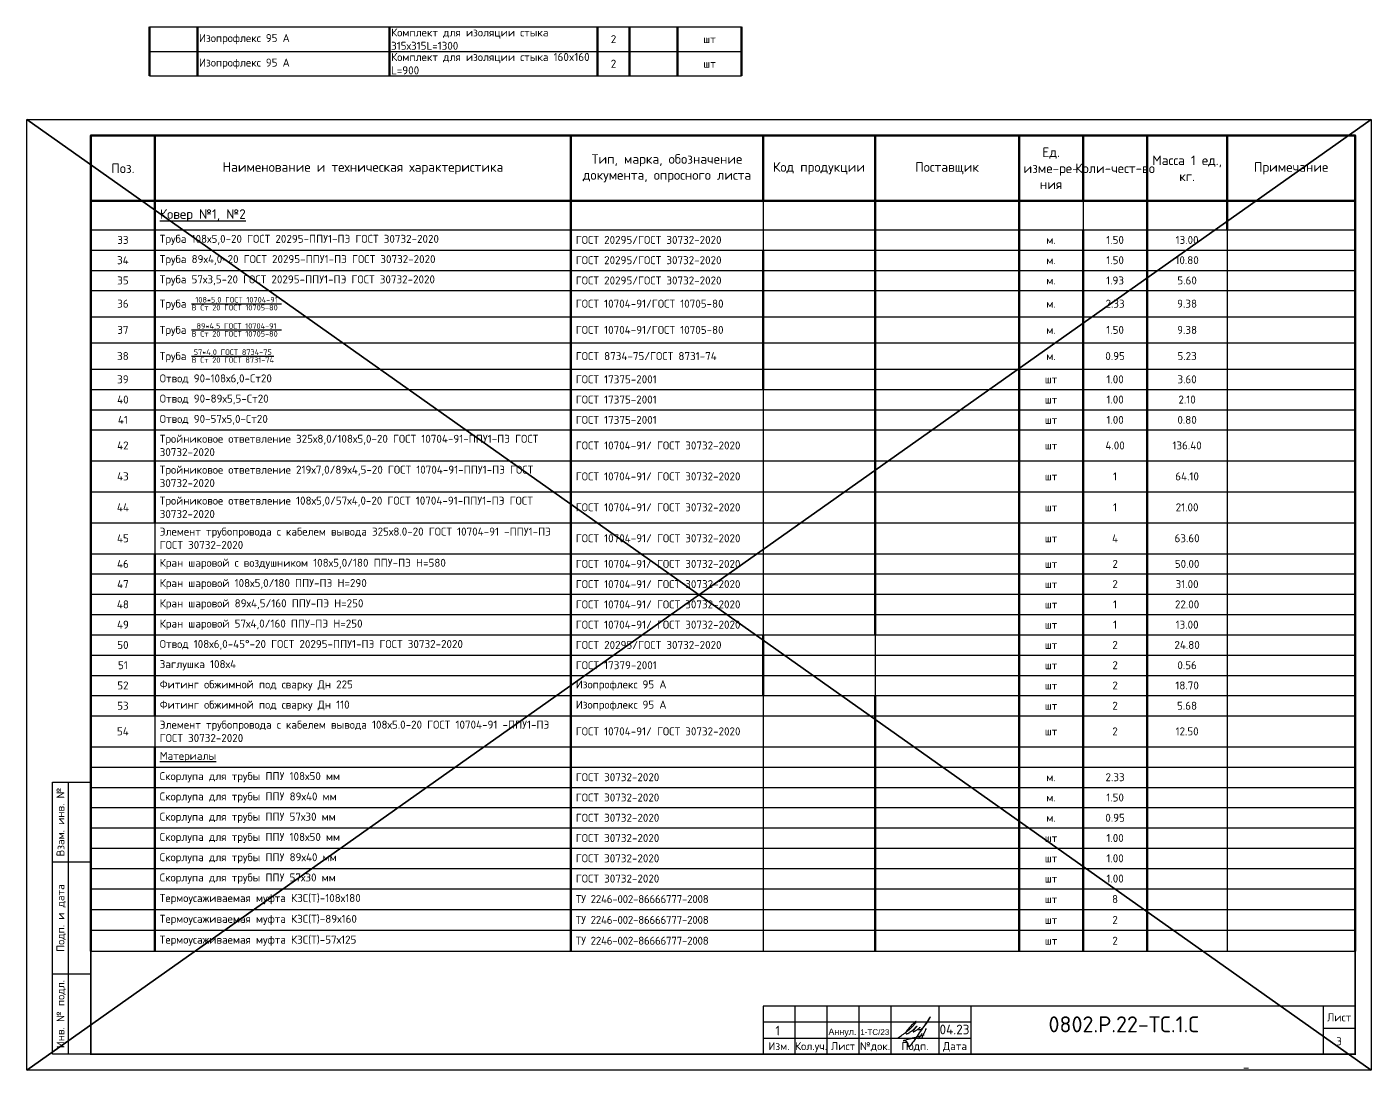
# Model space of a CAD drawing. Header units: metres. Extents: x 1642 to 8476, y 831 to 5441.
# Drawn here: x 6695.3 to 7115.3, y 1175.7 to 1501.7 of the extents above; entities that cross this region are included whole.
import ezdxf
from ezdxf.enums import TextEntityAlignment as Align

# ---------------------------------------------------------------- set-up
doc = ezdxf.new("R2010")
doc.units = ezdxf.units.M
doc.layers.add('Размерный', color=4, linetype='Continuous', lineweight=30)
doc.layers.add('Таблица', color=3, linetype='Continuous', lineweight=30)
doc.layers.add('рамка', color=7, linetype='Continuous')
doc.styles.add('-ISOCPEUR-', font='isocpeur.ttf')
doc.styles.get("Standard").update_dxf_attribs({"font": 'arial.ttf'})

# ---------------------------------------------------------------- blocks, each defined once
blk = doc.blocks.new('*T270')
at = {"layer": 'Таблица', "color": 7, "lineweight": 50, "transparency": 16777216}
for p, q in [((0, 0), (395, 0)), ((0, 0), (0, -20.43)), ((20, 0), (20, -20.43)), ((150, 0), (150, -20.43)), ((210, 0), (210, -20.43)), ((245, 0), (245, -20.43)), ((290, 0), (290, -20.43)), ((310, 0), (310, -20.43)), ((330, 0), (330, -20.43)), ((355, 0), (355, -20.43)), ((395, 0), (395, -20.43))]:
    blk.add_line(p, q, dxfattribs=at)
at = {"layer": 'Таблица', "color": 0, "lineweight": 50, "transparency": 16777216}
for p, q in [((0, -20.43), (150, -20.43)), ((0, -20.43), (0, -254.82)), ((20, -20.43), (20, -120.98)), ((210, -20.43), (395, -20.43)), ((245, -20.43), (245, -155.98)), ((290, -20.43), (290, -29.43)), ((330, -20.43), (330, -29.43)), ((355, -20.43), (355, -29.43)), ((395, -20.43), (395, -254.82)), ((210, -35.76), (210, -79.32)), ((20, -130.65), (20, -181.32)), ((210, -155.98), (210, -174.98)), ((245, -174.98), (245, -254.82)), ((20, -190.98), (20, -254.82))]:
    blk.add_line(p, q, dxfattribs=at)
at = {"layer": 'Таблица', "color": 0, "linetype": 'ByBlock', "lineweight": 50, "transparency": 16777216}
for p, q in [((150, -20.43), (210, -20.43)), ((150, -20.43), (150, -254.82)), ((290, -29.43), (290, -254.82)), ((310, -29.43), (310, -254.82)), ((330, -29.43), (330, -254.82))]:
    blk.add_line(p, q, dxfattribs=at)
at = {"layer": 'Таблица', "color": 0, "linetype": 'ByBlock', "lineweight": -2, "transparency": 16777216}
for p, q in [((210, -20.43), (210, -35.76)), ((310, -20.43), (310, -29.43)), ((355, -29.43), (355, -254.82)), ((210, -79.32), (210, -155.98)), ((20, -120.98), (20, -130.65)), ((245, -155.98), (245, -174.98)), ((210, -162.32), (245, -162.32)), ((210, -168.65), (245, -168.65)), ((210, -174.98), (245, -174.98)), ((210, -174.98), (210, -254.82)), ((20, -181.32), (20, -190.98)), ((0, -190.98), (20, -190.98)), ((0, -216.32), (20, -216.32)), ((0, -222.65), (20, -222.65)), ((0, -228.98), (20, -228.98)), ((0, -235.32), (20, -235.32)), ((0, -241.82), (20, -241.82)), ((0, -248.32), (20, -248.32)), ((0, -254.82), (20, -254.82))]:
    blk.add_line(p, q, dxfattribs=at)
at = {"layer": 'Таблица', "color": 0, "lineweight": 25, "transparency": 16777216}
for p, q in [((0, -29.43), (20, -29.43)), ((210, -29.43), (290, -29.43)), ((310, -29.43), (395, -29.43)), ((0, -35.76), (20, -35.76)), ((210, -35.76), (245, -35.76)), ((355, -35.76), (395, -35.76)), ((0, -42.1), (20, -42.1)), ((210, -42.1), (245, -42.1)), ((355, -42.1), (395, -42.1)), ((0, -48.43), (20, -48.43)), ((210, -48.43), (245, -48.43)), ((355, -48.43), (395, -48.43)), ((0, -56.61), (20, -56.61)), ((210, -56.61), (245, -56.61)), ((355, -56.61), (395, -56.61)), ((0, -64.8), (20, -64.8)), ((210, -64.8), (245, -64.8)), ((355, -64.8), (395, -64.8)), ((0, -72.98), (20, -72.98)), ((210, -72.98), (245, -72.98)), ((355, -72.98), (395, -72.98)), ((0, -79.32), (20, -79.32)), ((210, -79.32), (245, -79.32)), ((355, -79.32), (395, -79.32)), ((0, -85.65), (20, -85.65)), ((210, -85.65), (245, -85.65)), ((355, -85.65), (395, -85.65)), ((0, -91.98), (20, -91.98)), ((210, -91.98), (245, -91.98)), ((355, -91.98), (395, -91.98)), ((0, -101.65), (20, -101.65)), ((210, -101.65), (245, -101.65)), ((355, -101.65), (395, -101.65)), ((0, -111.32), (20, -111.32)), ((210, -111.32), (245, -111.32)), ((355, -111.32), (395, -111.32)), ((0, -120.98), (20, -120.98)), ((210, -120.98), (245, -120.98)), ((355, -120.98), (395, -120.98)), ((0, -130.65), (20, -130.65)), ((210, -130.65), (245, -130.65)), ((355, -130.65), (395, -130.65)), ((0, -136.98), (20, -136.98)), ((210, -136.98), (245, -136.98)), ((355, -136.98), (395, -136.98)), ((0, -143.32), (20, -143.32)), ((210, -143.32), (245, -143.32)), ((355, -143.32), (395, -143.32)), ((0, -149.65), (20, -149.65)), ((210, -149.65), (245, -149.65)), ((355, -149.65), (395, -149.65)), ((0, -155.98), (20, -155.98)), ((210, -155.98), (245, -155.98)), ((355, -155.98), (395, -155.98)), ((0, -162.32), (20, -162.32)), ((355, -162.32), (395, -162.32)), ((0, -168.65), (20, -168.65)), ((355, -168.65), (395, -168.65)), ((0, -174.98), (20, -174.98)), ((355, -174.98), (395, -174.98)), ((0, -181.32), (20, -181.32)), ((210, -181.32), (245, -181.32)), ((355, -181.32), (395, -181.32)), ((210, -190.98), (245, -190.98)), ((355, -190.98), (395, -190.98)), ((0, -197.32), (20, -197.32)), ((210, -197.32), (245, -197.32)), ((355, -197.32), (395, -197.32)), ((0, -203.65), (20, -203.65)), ((210, -203.65), (245, -203.65)), ((355, -203.65), (395, -203.65)), ((0, -209.98), (20, -209.98)), ((210, -209.98), (245, -209.98)), ((355, -209.98), (395, -209.98)), ((210, -216.32), (245, -216.32)), ((355, -216.32), (395, -216.32)), ((210, -222.65), (245, -222.65)), ((355, -222.65), (395, -222.65)), ((210, -228.98), (245, -228.98)), ((355, -228.98), (395, -228.98)), ((210, -235.32), (245, -235.32)), ((355, -235.32), (395, -235.32)), ((210, -241.82), (245, -241.82)), ((355, -241.82), (395, -241.82)), ((210, -248.32), (245, -248.32)), ((355, -248.32), (395, -248.32)), ((210, -254.82), (245, -254.82)), ((355, -254.82), (395, -254.82))]:
    blk.add_line(p, q, dxfattribs=at)
at = {"layer": 'Таблица', "color": 0, "linetype": 'ByBlock', "lineweight": 25, "transparency": 16777216}
for p, q in [((20, -29.43), (210, -29.43)), ((290, -29.43), (310, -29.43)), ((20, -35.76), (210, -35.76)), ((245, -35.76), (355, -35.76)), ((20, -42.1), (210, -42.1)), ((245, -42.1), (355, -42.1)), ((20, -48.43), (210, -48.43)), ((245, -48.43), (355, -48.43)), ((20, -56.61), (210, -56.61)), ((245, -56.61), (355, -56.61)), ((20, -64.8), (210, -64.8)), ((245, -64.8), (355, -64.8)), ((20, -72.98), (210, -72.98)), ((245, -72.98), (355, -72.98)), ((20, -79.32), (210, -79.32)), ((245, -79.32), (355, -79.32)), ((20, -85.65), (210, -85.65)), ((245, -85.65), (355, -85.65)), ((20, -91.98), (210, -91.98)), ((245, -91.98), (355, -91.98)), ((20, -101.65), (210, -101.65)), ((245, -101.65), (355, -101.65)), ((20, -111.32), (210, -111.32)), ((245, -111.32), (355, -111.32)), ((20, -120.98), (210, -120.98)), ((245, -120.98), (355, -120.98)), ((20, -130.65), (210, -130.65)), ((245, -130.65), (355, -130.65)), ((20, -136.98), (210, -136.98)), ((245, -136.98), (355, -136.98)), ((20, -143.32), (210, -143.32)), ((245, -143.32), (355, -143.32)), ((20, -149.65), (210, -149.65)), ((245, -149.65), (355, -149.65)), ((20, -155.98), (210, -155.98)), ((245, -155.98), (355, -155.98)), ((20, -162.32), (210, -162.32)), ((245, -162.32), (355, -162.32)), ((20, -168.65), (210, -168.65)), ((245, -168.65), (355, -168.65)), ((20, -174.98), (210, -174.98)), ((245, -174.98), (355, -174.98)), ((20, -181.32), (210, -181.32)), ((245, -181.32), (355, -181.32)), ((20, -190.98), (210, -190.98)), ((245, -190.98), (355, -190.98)), ((20, -197.32), (210, -197.32)), ((245, -197.32), (355, -197.32)), ((20, -203.65), (210, -203.65)), ((245, -203.65), (355, -203.65)), ((20, -209.98), (210, -209.98)), ((245, -209.98), (355, -209.98)), ((20, -216.32), (210, -216.32)), ((245, -216.32), (355, -216.32)), ((20, -222.65), (210, -222.65)), ((245, -222.65), (355, -222.65)), ((20, -228.98), (210, -228.98)), ((245, -228.98), (355, -228.98)), ((20, -235.32), (210, -235.32)), ((245, -235.32), (355, -235.32)), ((20, -241.82), (210, -241.82)), ((245, -241.82), (355, -241.82)), ((20, -248.32), (210, -248.32)), ((245, -248.32), (355, -248.32)), ((20, -254.82), (210, -254.82)), ((245, -254.82), (355, -254.82))]:
    blk.add_line(p, q, dxfattribs=at)
at = {"layer": 'Таблица', "color": 7, "transparency": 16777216, "attachment_point": 5, "style": '-ISOCPEUR-'}
for s, insert, char_height, width in [('Ед. изме-ре- ния', (300, -10.22), 3, 17), ('Наименование и техническая характеристика', (85, -10.22), 3, 127), ('Тип, марка, обозначение документа, опросного листа', (180, -10.22), 3, 57), ('Код продукции', (227.5, -10.22), 3, 32), ('Поставщик', (267.5, -10.22), 3, 42), ('Масса 1 ед., кг.', (342.5, -10.22), 3, 22), ('Примечание', (375, -10.22), 3, 37), ('Поз.', (10, -10.22), 3, 17), ('Коли-чест-во', (320, -10.22), 3, 17), ('33', (10, -32.6), 2.5, 17), ('34', (10, -38.93), 2.5, 17), ('35', (10, -45.26), 2.5, 17), ('36', (10, -52.52), 2.5, 17), ('37', (10, -60.71), 2.5, 17), ('38', (10, -68.89), 2.5, 17), ('40', (10, -82.48), 2.5, 17), ('41', (10, -88.82), 2.5, 17), ('43', (10, -106.48), 2.5, 17), ('44', (10, -116.15), 2.5, 17), ('45', (10, -125.82), 2.5, 17), ('46', (10, -133.82), 2.5, 17), ('47', (10, -140.15), 2.5, 17), ('48', (10, -146.48), 2.5, 17), ('54', (10, -186.15), 2.5, 17)]:
    blk.add_mtext(s, dxfattribs=dict(at, insert=insert, char_height=char_height, width=width))
at = {"layer": 'Таблица', "color": 0, "transparency": 16777216, "style": '-ISOCPEUR-'}
for s, insert, char_height, width, attachment_point in [('{\\LКовер №1, №2}', (21.5, -24.93), 3, 127, 4), ('Труба 108х5,0-20 ГОСТ 20295-ППУ1-ПЭ ГОСТ 30732-2020', (21.5, -32.6), 2.5, 127, 4), ('ГОСТ 20295/ГОСТ 30732-2020^J', (151.5, -32.6), 2.5, 57, 4), ('м.', (300, -32.6), 2.5, 17, 5), ('1.50', (320, -32.6), 2.5, 17, 5), ('13.00', (342.5, -32.6), 2.5, 22, 5), ('Труба 89х4,0-20 ГОСТ 20295-ППУ1-ПЭ ГОСТ 30732-2020', (21.5, -38.93), 2.5, 127, 4), ('ГОСТ 20295/ГОСТ 30732-2020^J', (151.5, -38.93), 2.5, 57, 4), ('1.50', (320, -38.93), 2.5, 17, 5), ('10.80', (342.5, -38.93), 2.5, 22, 5), ('м.', (300, -38.93), 2.5, 17, 5), ('Труба 57х3,5-20 ГОСТ 20295-ППУ1-ПЭ ГОСТ 30732-2020', (21.5, -45.26), 2.5, 127, 4), ('ГОСТ 20295/ГОСТ 30732-2020^J', (151.5, -45.26), 2.5, 57, 4), ('м.', (300, -45.26), 2.5, 17, 5), ('1.93', (320, -45.26), 2.5, 17, 5), ('5.60', (342.5, -45.26), 2.5, 22, 5), ('\\A1;Труба {\\H0.7x;\\S108*5,0 ГОСТ 10704-91/В Ст 20 ГОСТ 10705-80 ;}', (21.5, -52.52), 2.5, 127, 4), ('ГОСТ 10704-91/ГОСТ 10705-80^J', (151.5, -52.52), 2.5, 57, 4), ('м.', (300, -52.52), 2.5, 17, 5), ('2.33', (320, -52.52), 2.5, 17, 5), ('9.38', (342.5, -52.52), 2.5, 22, 5), ('\\A1;Труба {\\H0.7x;\\S89*4,5 ГОСТ 10704-91/В Ст 20 ГОСТ 10705-80 ;}', (21.5, -60.71), 2.5, 127, 4), ('ГОСТ 10704-91/ГОСТ 10705-80^J', (151.5, -60.71), 2.5, 57, 4), ('м.', (300, -60.71), 2.5, 17, 5), ('1.50', (320, -60.71), 2.5, 17, 5), ('9.38', (342.5, -60.71), 2.5, 22, 5), ('\\A1;Труба {\\H0.7x;\\S57*4,0 ГОСТ 8734-75/В Ст 20 ГОСТ 8731-74;}', (21.5, -68.89), 2.5, 127, 4), ('ГОСТ 8734-75/ГОСТ 8731-74', (151.5, -68.89), 2.5, 57, 4), ('м.', (300, -68.89), 2.5, 17, 5), ('0.95', (320, -68.89), 2.5, 17, 5), ('5.23', (342.5, -68.89), 2.5, 22, 5), ('39', (10, -76.15), 2.5, 17, 5), ('Отвод 90-108х6,0-Ст20', (21.5, -76.15), 2.5, 127, 4), ('ГОСТ 17375-2001', (151.5, -76.15), 2.5, 57, 4), ('1.00', (320, -76.15), 2.5, 17, 5), ('3.60', (342.5, -76.15), 2.5, 22, 5), ('шт', (300, -76.15), 2.5, 17, 5), ('Отвод 90-89х5,5-Ст20', (21.5, -82.48), 2.5, 127, 4), ('ГОСТ 17375-2001', (151.5, -82.48), 2.5, 57, 4), ('шт', (300, -82.48), 2.5, 17, 5), ('1.00', (320, -82.48), 2.5, 17, 5), ('2.10', (342.5, -82.48), 2.5, 22, 5), ('Отвод 90-57х5,0-Ст20', (21.5, -88.82), 2.5, 127, 4), ('ГОСТ 17375-2001', (151.5, -88.82), 2.5, 57, 4), ('1.00', (320, -88.82), 2.5, 17, 5), ('0.80', (342.5, -88.82), 2.5, 22, 5), ('шт', (300, -88.82), 2.5, 17, 5), ('42', (10, -96.82), 2.5, 17, 5), ('\\A1;Тройниковое ответвление 325х8,0/108х5,0-20 ГОСТ 10704-91-ППУ1-ПЭ ГОСТ 30732-2020', (21.5, -96.82), 2.5, 127, 4), ('\\A1;ГОСТ 10704-91{\\A0;/ ГОСТ 30732-2020}', (151.5, -96.82), 2.5, 57, 4), ('шт', (300, -96.82), 2.5, 17, 5), ('4.00', (320, -96.82), 2.5, 17, 5), ('136.40', (342.5, -96.82), 2.5, 22, 5), ('\\A1;Тройниковое ответвление 219х7,0/89х4,5-20 ГОСТ 10704-91-ППУ1-ПЭ ГОСТ 30732-2020', (21.5, -106.48), 2.5, 127, 4), ('\\A1;ГОСТ 10704-91{\\A0;/ ГОСТ 30732-2020}', (151.5, -106.48), 2.5, 57, 4), ('шт', (300, -106.48), 2.5, 17, 5), ('1', (320, -106.48), 2.5, 17, 5), ('64.10', (342.5, -106.48), 2.5, 22, 5), ('\\A1;Тройниковое ответвление 108х5,0/57х4,0-20 ГОСТ 10704-91-ППУ1-ПЭ ГОСТ 30732-2020', (21.5, -116.15), 2.5, 127, 4), ('\\A1;ГОСТ 10704-91{\\A0;/ ГОСТ 30732-2020}', (151.5, -116.15), 2.5, 57, 4), ('шт', (300, -116.15), 2.5, 17, 5), ('1', (320, -116.15), 2.5, 17, 5), ('21.00', (342.5, -116.15), 2.5, 22, 5), ('Элемент трубопровода с кабелем вывода 325х8.0-20 {\\A1;ГОСТ 10704-91 -ППУ1-ПЭ ГОСТ 30732-2020}', (21.5, -125.82), 2.5, 127, 4), ('\\A1;ГОСТ 10704-91{\\A0;/ ГОСТ 30732-2020}', (151.5, -125.82), 2.5, 57, 4), ('шт', (300, -125.82), 2.5, 17, 5), ('4', (320, -125.82), 2.5, 17, 5), ('63.60', (342.5, -125.82), 2.5, 22, 5), ('\\A1;Кран шаровой с воздушником 108х5,0/180 ППУ-ПЭ Н=580', (21.5, -133.82), 2.5, 127, 4), ('\\A1;ГОСТ 10704-91{\\A0;/ ГОСТ 30732-2020}', (151.5, -133.82), 2.5, 57, 4), ('шт', (300, -133.82), 2.5, 17, 5), ('2', (320, -133.82), 2.5, 17, 5), ('50.00', (342.5, -133.82), 2.5, 22, 5), ('\\A1;Кран шаровой 108х5,0/180 ППУ-ПЭ Н=290', (21.5, -140.15), 2.5, 127, 4), ('\\A1;ГОСТ 10704-91{\\A0;/ ГОСТ 30732-2020}', (151.5, -140.15), 2.5, 57, 4), ('шт', (300, -140.15), 2.5, 17, 5), ('2', (320, -140.15), 2.5, 17, 5), ('31.00', (342.5, -140.15), 2.5, 22, 5), ('\\A1;Кран шаровой 89х4,5/160 ППУ-ПЭ Н=250', (21.5, -146.48), 2.5, 127, 4), ('\\A1;ГОСТ 10704-91{\\A0;/ ГОСТ 30732-2020}', (151.5, -146.48), 2.5, 57, 4), ('шт', (300, -146.48), 2.5, 17, 5), ('1', (320, -146.48), 2.5, 17, 5), ('22.00', (342.5, -146.48), 2.5, 22, 5), ('49', (10, -152.82), 2.5, 17, 5), ('\\A1;Кран шаровой 57х4,0/160 ППУ-ПЭ Н=250', (21.5, -152.82), 2.5, 127, 4), ('\\A1;ГОСТ 10704-91{\\A0;/ ГОСТ 30732-2020}', (151.5, -152.82), 2.5, 57, 4), ('шт', (300, -152.82), 2.5, 17, 5), ('1', (320, -152.82), 2.5, 17, 5), ('13.00', (342.5, -152.82), 2.5, 22, 5), ('50', (10, -159.15), 2.5, 17, 5), ('Отвод 108х6,0-45°-20 ГОСТ 20295-ППУ1-ПЭ ГОСТ 30732-2020', (21.5, -159.15), 2.5, 127, 4), ('ГОСТ 20295/ГОСТ 30732-2020^J', (151.5, -159.15), 2.5, 57, 4), ('шт', (300, -159.15), 2.5, 17, 5), ('2', (320, -159.15), 2.5, 17, 5), ('24.80', (342.5, -159.15), 2.5, 22, 5), ('51', (10, -165.48), 2.5, 17, 5), ('Заглушка 108х4', (21.5, -165.48), 2.5, 127, 4), ('ГОСТ 17379-2001', (151.5, -165.48), 2.5, 57, 4), ('шт', (300, -165.48), 2.5, 17, 5), ('2', (320, -165.48), 2.5, 17, 5), ('0.56', (342.5, -165.48), 2.5, 22, 5), ('52', (10, -171.82), 2.5, 17, 5), ('Фитинг обжимной под сварку Дн 225', (21.5, -171.82), 2.5, 127, 4), ('Изопрофлекс 95 А', (151.5, -171.82), 2.5, 57, 4), ('шт', (300, -171.82), 2.5, 17, 5), ('2', (320, -171.82), 2.5, 17, 5), ('18.70', (342.5, -171.82), 2.5, 22, 5), ('53', (10, -178.15), 2.5, 17, 5), ('Фитинг обжимной под сварку Дн 110', (21.5, -178.15), 2.5, 127, 4), ('Изопрофлекс 95 А', (151.5, -178.15), 2.5, 57, 4), ('шт', (300, -178.15), 2.5, 17, 5), ('2', (320, -178.15), 2.5, 17, 5), ('5.68', (342.5, -178.15), 2.5, 22, 5), ('Элемент трубопровода с кабелем вывода 108х5.0-20 {\\A1;ГОСТ 10704-91 -ППУ1-ПЭ ГОСТ 30732-2020}', (21.5, -186.15), 2.5, 127, 4), ('\\A1;ГОСТ 10704-91{\\A0;/ ГОСТ 30732-2020}', (151.5, -186.15), 2.5, 57, 4), ('шт', (300, -186.15), 2.5, 17, 5), ('2', (320, -186.15), 2.5, 17, 5), ('12.50', (342.5, -186.15), 2.5, 22, 5), ('{\\LМатериалы}', (21.5, -194.15), 2.5, 127, 4), ('Скорлупа для трубы ППУ 108х50 мм', (21.5, -200.48), 2.5, 127, 4), ('{\\fISOCPEUR|b0|i0|c204|p34;\\Q0;ГОСТ 30732-2020}', (151.5, -200.48), 2.5, 57, 4), ('м.', (300, -200.48), 2.5, 17, 5), ('2.33', (320, -200.48), 2.5, 17, 5), ('Скорлупа для трубы ППУ 89х40 мм', (21.5, -206.82), 2.5, 127, 4), ('{\\fISOCPEUR|b0|i0|c204|p34;\\Q0;ГОСТ 30732-2020}', (151.5, -206.82), 2.5, 57, 4), ('1.50', (320, -206.82), 2.5, 17, 5), ('м.', (300, -206.82), 2.5, 17, 5), ('Скорлупа для трубы ППУ 57х30 мм', (21.5, -213.15), 2.5, 127, 4), ('{\\fISOCPEUR|b0|i0|c204|p34;\\Q0;ГОСТ 30732-2020}', (151.5, -213.15), 2.5, 57, 4), ('м.', (300, -213.15), 2.5, 17, 5), ('0.95', (320, -213.15), 2.5, 17, 5), ('Скорлупа для трубы ППУ 108х50 мм', (21.5, -219.48), 2.5, 127, 4), ('{\\fISOCPEUR|b0|i0|c204|p34;\\Q0;ГОСТ 30732-2020}', (151.5, -219.48), 2.5, 57, 4), ('1.00', (320, -219.48), 2.5, 17, 5), ('шт', (300, -219.48), 2.5, 17, 5), ('Скорлупа для трубы ППУ 89х40 мм', (21.5, -225.82), 2.5, 127, 4), ('{\\fISOCPEUR|b0|i0|c204|p34;\\Q0;ГОСТ 30732-2020}', (151.5, -225.82), 2.5, 57, 4), ('шт', (300, -225.82), 2.5, 17, 5), ('1.00', (320, -225.82), 2.5, 17, 5), ('Скорлупа для трубы ППУ 57х30 мм', (21.5, -232.15), 2.5, 127, 4), ('{\\fISOCPEUR|b0|i0|c204|p34;\\Q0;ГОСТ 30732-2020}', (151.5, -232.15), 2.5, 57, 4), ('1.00', (320, -232.15), 2.5, 17, 5), ('шт', (300, -232.15), 2.5, 17, 5), ('Термоусаживаемая муфта КЗС(Т)-108х180', (21.5, -238.57), 2.5, 127, 4), ('{\\T0.95;ТУ 2246-002-86666777-2008}', (151.5, -238.57), 2.5, 57, 4), ('шт', (300, -238.57), 2.5, 17, 5), ('8', (320, -238.57), 2.5, 17, 5), ('Термоусаживаемая муфта КЗС(Т)-89х160', (21.5, -245.07), 2.5, 127, 4), ('{\\T0.95;ТУ 2246-002-86666777-2008}', (151.5, -245.07), 2.5, 57, 4), ('шт', (300, -245.07), 2.5, 17, 5), ('2', (320, -245.07), 2.5, 17, 5), ('Термоусаживаемая муфта КЗС(Т)-57х125', (21.5, -251.57), 2.5, 127, 4), ('{\\T0.95;ТУ 2246-002-86666777-2008}', (151.5, -251.57), 2.5, 57, 4), ('шт', (300, -251.57), 2.5, 17, 5), ('2', (320, -251.57), 2.5, 17, 5)]:
    blk.add_mtext(s, dxfattribs=dict(at, insert=insert, char_height=char_height, width=width, attachment_point=attachment_point))
blk = doc.blocks.new('*T304')
at = {"lineweight": 30, "transparency": 16777216}
for p, q in [((0, 0), (15, 0)), ((15, -15.34), (185, -15.34))]:
    blk.add_line(p, q, dxfattribs=at)
at = {"color": 0, "lineweight": 50, "transparency": 16777216}
for p, q in [((0, 0), (0, -15.34)), ((15, 0), (15, -15.34)), ((75, 0), (75, -15.34)), ((140, 0), (140, -15.34)), ((150, 0), (150, -15.34)), ((165, 0), (165, -15.34)), ((185, 0), (185, -15.34))]:
    blk.add_line(p, q, dxfattribs=at)
at = {"color": 0, "lineweight": 25, "transparency": 16777216}
for p, q in [((15, 0), (185, 0)), ((0, -7.67), (185, -7.67)), ((0, -15.34), (15, -15.34))]:
    blk.add_line(p, q, dxfattribs=at)
at = {"color": 0, "lineweight": 35, "transparency": 16777216, "char_height": 2.5, "style": '-ISOCPEUR-'}
for s, insert, width, attachment_point in [('Изопрофлекс 95 А', (15.5, -3.83), 59, 4), ('Комплект для изоляции стыка 315х315L=1300', (75.5, -3.83), 64, 4), ('2', (145, -3.83), 9, 5), ('шт', (175, -3.83), 19, 5), ('Комплект для изоляции стыка 160x160 L=900', (75.5, -11.5), 64, 4), ('Изопрофлекс 95 А', (15.5, -11.5), 59, 4), ('2', (145, -11.5), 9, 5), ('шт', (175, -11.5), 19, 5)]:
    blk.add_mtext(s, dxfattribs=dict(at, insert=insert, width=width, attachment_point=attachment_point))
blk = doc.blocks.new('подпись')
at = {"lineweight": 30}
for points in [[(-0.82, -1.23), (-0.21, -0.8), (0.43, -0.36), (0.86, -0.08), (1.32, 0.25), (2, 0.77), (2.8, 1.4), (3.27, 1.83), (3.84, 2.36), (4.46, 3.07), (5.01, 3.73), (5.08, 3.95), (5.01, 4.03), (4.91, 4), (4.76, 3.88), (4.33, 3.49), (3.4, 2.58), (2.34, 1.43), (1.83, 0.48), (1.87, 0.23), (1.99, 0.16), (2.17, 0.16), (2.41, 0.25), (3.02, 0.6), (3.71, 1.09), (4.34, 1.62), (5.32, 2.55), (4.75, 1.98), (4.27, 1.36), (4.08, 1.05), (4.07, 0.85), (4.11, 0.78), (4.25, 0.78), (4.42, 0.84), (4.78, 1.05), (5.16, 1.3), (5.47, 1.51), (5.72, 1.73), (6.05, 1.99), (6.23, 2.18), (5.94, 1.88), (5.8, 1.63), (5.8, 1.5), (5.89, 1.44), (6.13, 1.46), (6.57, 1.6), (6.9, 1.79), (7.5, 2.39), (8.04, 3.08), (8.61, 3.92), (9.15, 4.76), (9.43, 5.33), (8, 3.26), (6.29, 0.88), (3.58, -3.07), (3.05, -3.8), (2.85, -4.05), (2.49, -2.98), (2.12, -2.39), (1.3, -1.96), (1.02, -2.03), (2.91, -1.44), (4.7, -0.96), (7.51, -0.15)], [(6.86, 0.23), (5.67, -1.43)], [(8.19, 1.85), (6.68, -1.27)]]:
    blk.add_spline(points, degree=3, dxfattribs=at)
blk = doc.blocks.new('Подпись Леха')
at = {"layer": 'рамка'}
blk.add_blockref('подпись', (2.7, 0.11), dxfattribs=at)

msp = doc.modelspace()

# ---------------------------------------------------------------- linework, layer by layer
at = {"color": 18, "lineweight": 35, "true_color": 0x000000}
for p, q in [((6695.274, 1175.694), (7115.274, 1472.694)), ((6695.274, 1472.694), (7115.274, 1175.694))]:
    msp.add_line(p, q, dxfattribs=at)
for p, q in [((6708.274, 1180.694), (6708.274, 1265.694)), ((6715.274, 1240.694), (6703.274, 1240.694)), ((6715.274, 1205.694), (6703.274, 1205.694)), ((6935.274, 1180.694), (6935.274, 1195.694)), ((6945.274, 1180.694), (6945.274, 1195.694)), ((6955.274, 1180.694), (6955.274, 1195.694)), ((6965.274, 1180.694), (6965.274, 1195.694)), ((6980.274, 1180.694), (6980.274, 1195.694)), ((6990.274, 1180.694), (6990.274, 1195.694)), ((7100.274, 1195.694), (7100.274, 1180.694)), ((6990.274, 1190.694), (6925.274, 1190.694)), ((7110.274, 1188.694), (7100.274, 1188.694)), ((6925.274, 1185.694), (6990.274, 1185.694))]:
    msp.add_line(p, q)
for points in [[(6695.274, 1472.694), (7115.274, 1472.694), (7115.274, 1175.694), (6695.274, 1175.694)], [(6715.274, 1180.694), (6703.274, 1180.694), (6703.274, 1265.694), (6715.274, 1265.694)], [(6925.274, 1180.694), (7110.274, 1180.694), (7110.274, 1195.694), (6925.274, 1195.694)]]:
    msp.add_lwpolyline(points, close=True)
at = {"const_width": 0.5}
msp.add_lwpolyline([(6715.274, 1467.694), (7110.274, 1467.694), (7110.274, 1180.694), (6715.274, 1180.694)], close=True, dxfattribs=at)

# ---------------------------------------------------------------- block references
for name, p in [('*T304', (6733.57, 1501.664)), ('*T270', (6715.274, 1467.694)), ('Подпись Леха', (6965.388, 1186.779))]:
    msp.add_blockref(name, p)

# ---------------------------------------------------------------- texts
at = {"style": '-ISOCPEUR-'}
for s, p in [('Взам. инв. №', (6705.774, 1253.194)), ('Подп. и дата', (6705.774, 1223.194)), ('Инв. № подл.', (6705.774, 1193.194))]:
    msp.add_text(s, height=2.5, rotation=90, dxfattribs=at).set_placement(p, align=Align.MIDDLE_CENTER)
for s, p in [('Лист', (7105.274, 1192.194)), ('Изм.', (6930.274, 1183.194)), ('Кол.уч.', (6940.274, 1183.194)), ('Лист', (6950.274, 1183.194)), ('№док.', (6960.274, 1183.194)), ('Подп.', (6972.774, 1183.194)), ('Дата', (6985.274, 1183.194))]:
    msp.add_text(s, height=2.5, dxfattribs=at).set_placement(p, align=Align.MIDDLE_CENTER)
at = {"insert": (7014.471, 1192.502), "char_height": 5, "width": 38.55785, "attachment_point": 1, "style": '-ISOCPEUR-'}
msp.add_mtext('0802.Р.22-ТС.1.С', dxfattribs=at)
at = {"style": '-ISOCPEUR-'}
msp.add_attdef('3', text='*', height=2.5, dxfattribs=at).set_placement((7105.274, 1184.694), align=Align.MIDDLE_CENTER)
at = {"style": '-ISOCPEUR-', "flags": 8}
msp.add_attdef('_', text='Формат', height=3, dxfattribs=at).set_placement((7076.246, 1177.949), align=Align.MIDDLE_CENTER)
at = {"layer": 'Размерный', "color": 0, "style": '-ISOCPEUR-'}
for s, p in [('1', (6929.134, 1186.545)), ('04.23', (6980.425, 1186.892))]:
    msp.add_text(s, height=3, dxfattribs=at).set_placement(p)
at = {"layer": 'Размерный', "color": 0}
for s, height, p in [('Аннул.', 2, (6945.716, 1186.671)), ('1-ТС/23', 1.8, (6955.664, 1186.671))]:
    msp.add_text(s, height=height, dxfattribs=at).set_placement(p)

doc.saveas('drawing.dxf')
